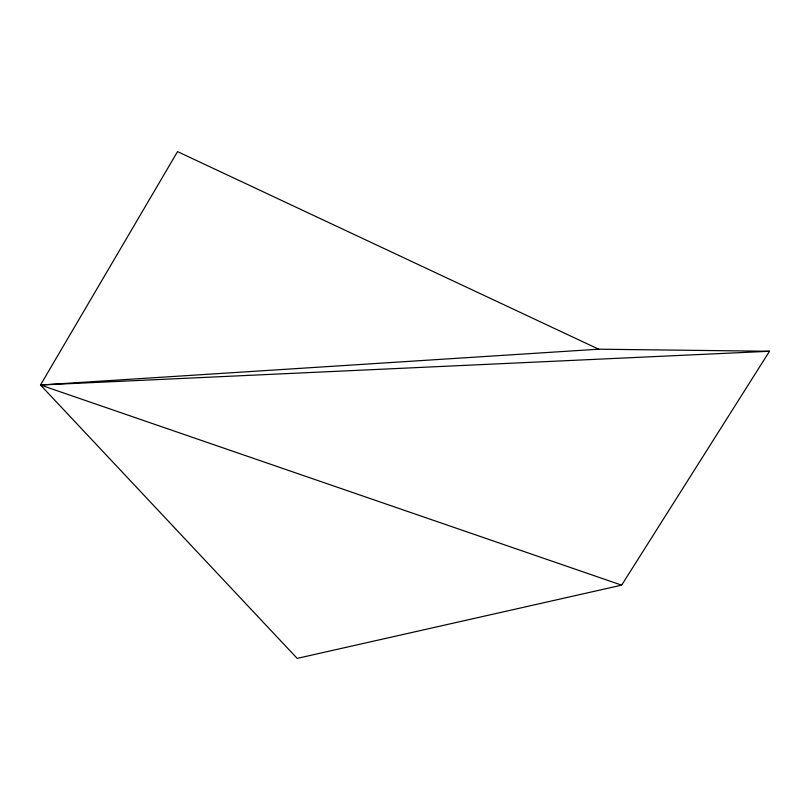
<?xml version="1.0" encoding="UTF-8"?>
<svg xmlns="http://www.w3.org/2000/svg" width="810" height="810" viewBox="0 0 810 810"><rect width="100%" height="100%" fill="white"/><g stroke="black" fill="none" stroke-linecap="round" stroke-linejoin="round"><path stroke-width="1.21" d="M621.645 585.154L40.5 385.003L177.542 151.612L598.691 349.201L769.5 351.267L621.645 585.154L297.179 658.388L40.5 385.003L598.691 349.201M40.5 385.003L769.5 351.267"/></g></svg>
